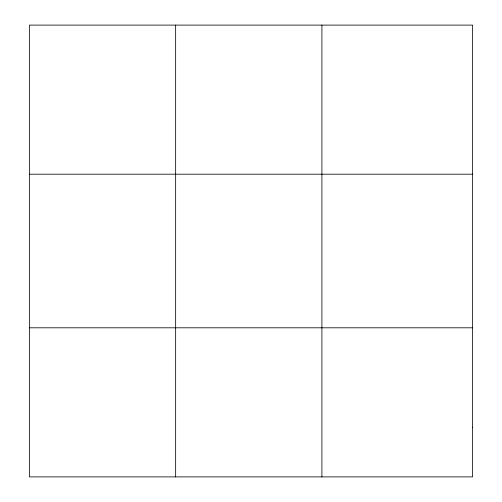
<?xml version="1.0" encoding="UTF-8"?>
<svg xmlns="http://www.w3.org/2000/svg" width="502" height="502" viewBox="0 0 502 502"><rect width="100%" height="100%" fill="white"/><g stroke="black" fill="none" stroke-linecap="round" stroke-linejoin="round"><path stroke-width="0.75" d="M29.386 174.194L472.614 174.194M29.386 327.806L472.614 327.806M321.914 25.1L321.914 476.9M175.65 25.1L175.65 476.9M472.614 427.202L472.614 476.9L29.386 476.9L29.386 25.1L472.614 25.1L472.614 427.202"/></g></svg>
